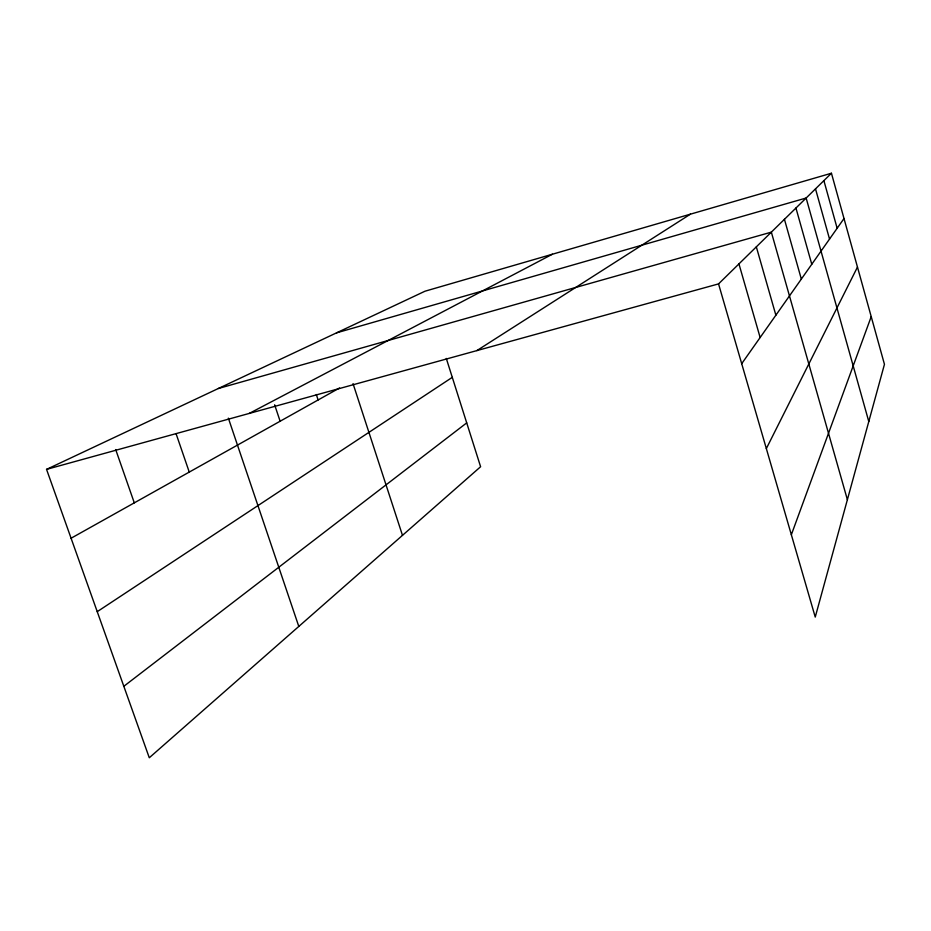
<?xml version="1.0" encoding="UTF-8"?>
<svg xmlns="http://www.w3.org/2000/svg" width="931" height="931" viewBox="0 0 931 931"><rect width="100%" height="100%" fill="white"/><g stroke="black" fill="none" stroke-linecap="round" stroke-linejoin="round"><path stroke-width="1.4" d="M791.35 534.743L871.218 316.633M766.341 448.591L857.474 267.069M741.704 363.672L844.01 218.529M718.546 283.897L831.441 173.236L884.45 364.335L815.242 617.078L718.546 283.897L46.55 469.375L149.286 757.764L480.605 466.734L446.298 358.435M123.823 686.298L466.71 422.883M97.243 611.667L452.291 377.346M476.858 350.603L690.43 214.165M71.082 538.234L339.547 387.971M249.252 413.422L552.42 254.221M46.55 469.375L425.013 291.205L831.441 173.236M336.498 332.867L806.141 198.024L868.786 421.545M218.343 388.506L771.345 232.145L847.385 499.691M115.688 449.557L134.297 502.845M176.11 433.799L189.261 472.087M228.363 418.147L298.793 626.435M274.633 404.799L280.126 421.231M316.307 394.5L318.111 399.969M353.035 383.63L402.483 535.36M738.946 263.904L760.138 337.522M756.333 246.855L775.872 315.19M784.437 219.309L801.335 279.079M795.947 208.032L811.774 264.264M815.509 188.853L829.533 239.069M823.888 180.637L837.144 228.258"/></g></svg>
